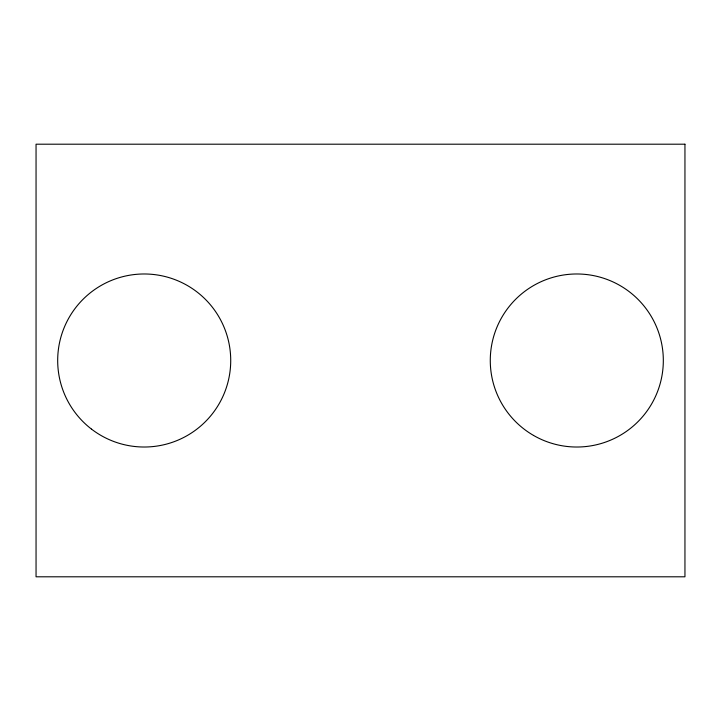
<?xml version="1.0" encoding="UTF-8"?>
<svg xmlns="http://www.w3.org/2000/svg" width="721" height="721" viewBox="0 0 721 721"><rect width="100%" height="100%" fill="white"/><g stroke="black" fill="none" stroke-linecap="round" stroke-linejoin="round"><path stroke-width="1.08" d="M684.95 144.2L36.05 144.2L36.05 576.8L684.95 576.8L684.95 144.2M91.531 429.139A86.52 86.52 0 0 0 229.981 371.793A86.52 86.52 0 0 0 111.088 280.568A86.52 86.52 0 0 0 91.531 429.139M533.54 435.43A86.52 86.52 0 0 0 663.32 360.5A86.52 86.52 0 0 0 533.54 285.57A86.52 86.52 0 0 0 533.54 435.43"/></g></svg>
